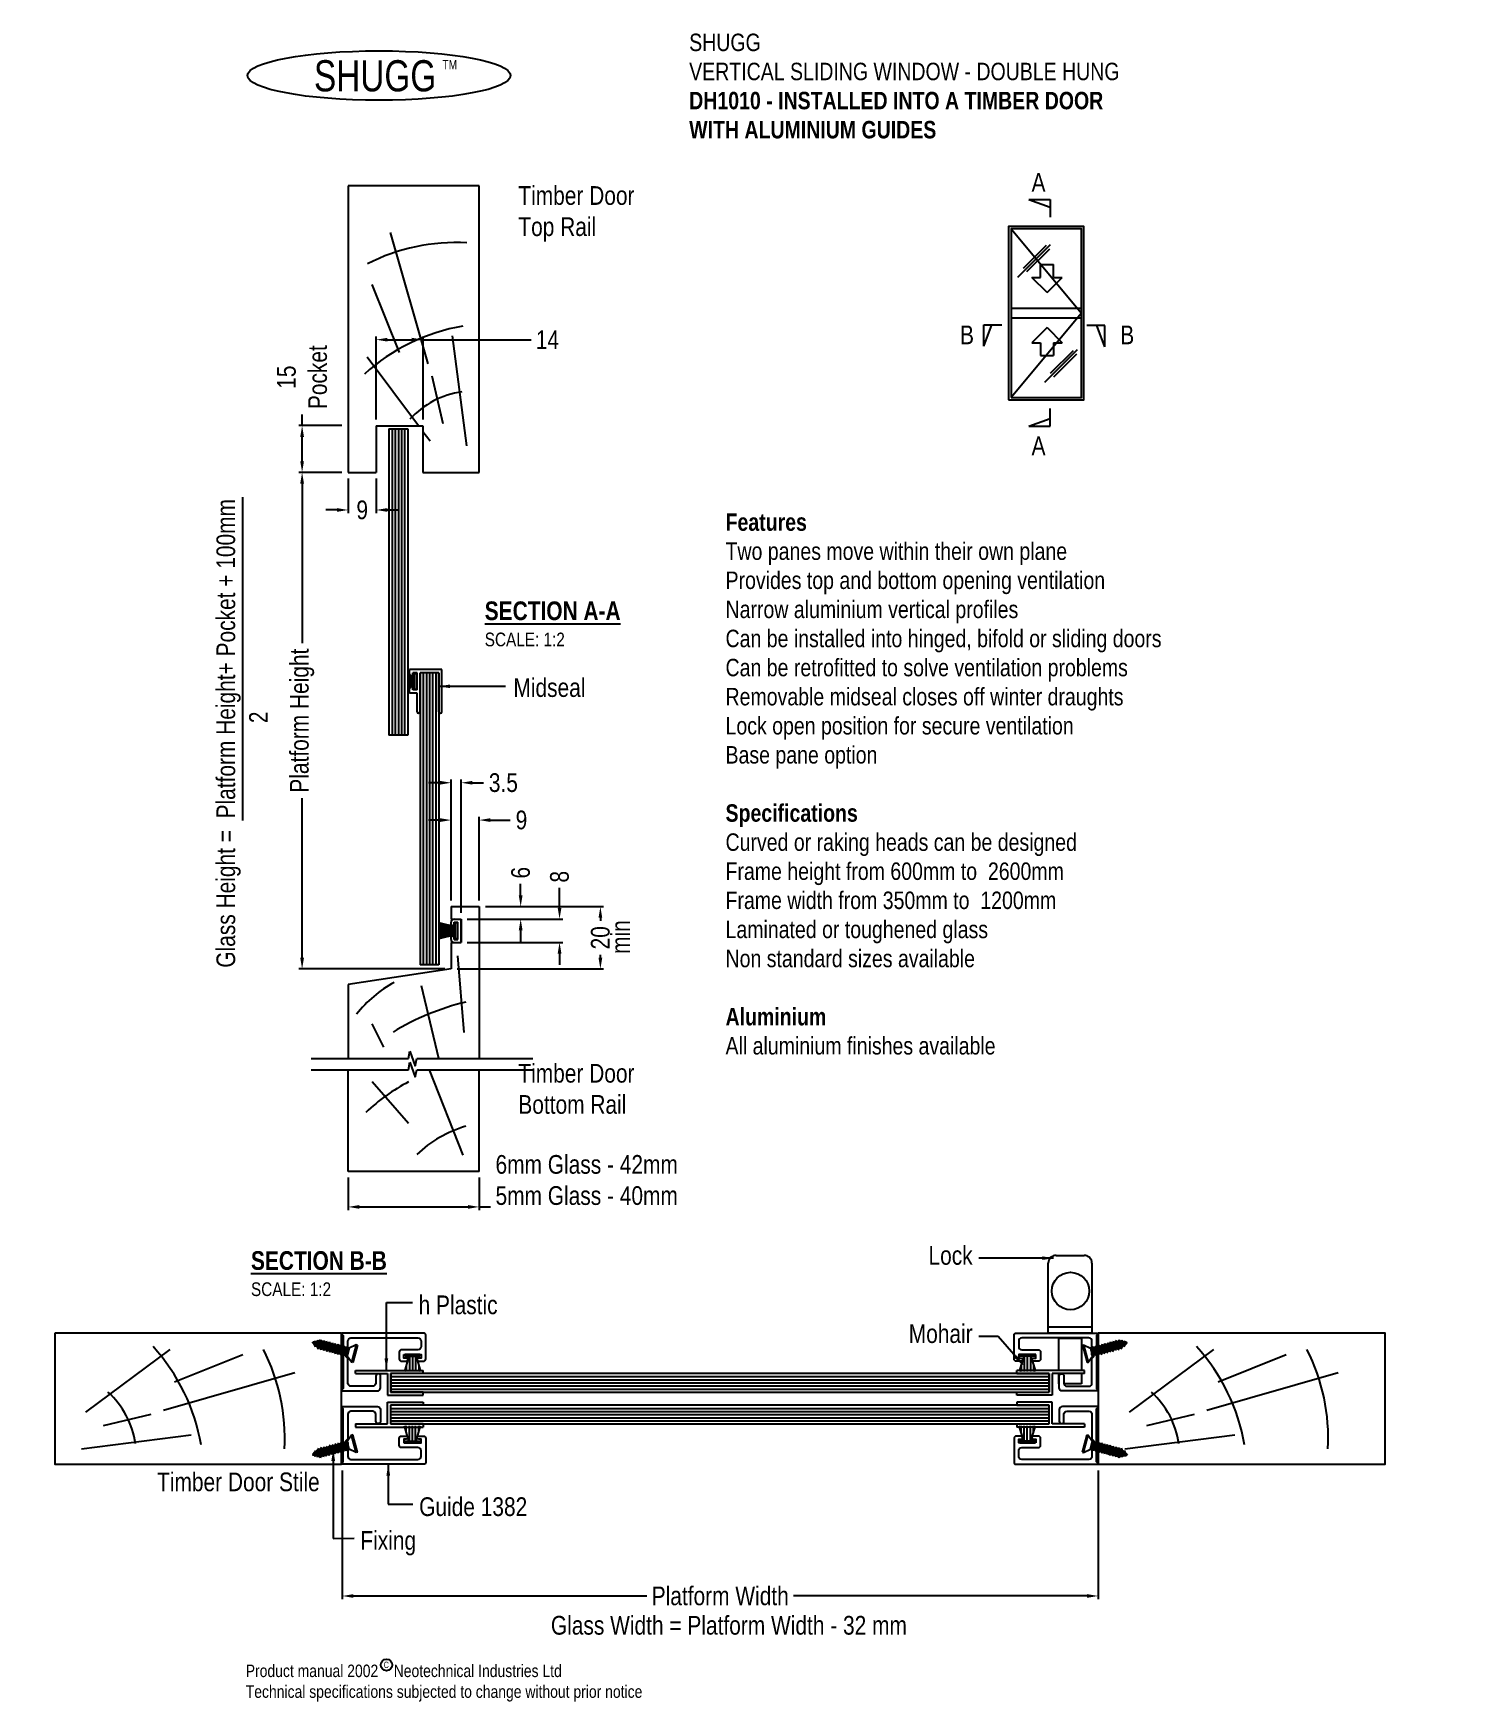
# Paper-space layout 'Layout1' of a CAD drawing. Extents: x -111 to 119, y -147 to 120.
# The model-space entities are those that its viewports show. They can reach past a viewport. Long polylines and large blocks are cut down to what shows.
import ezdxf

# ---------------------------------------------------------------- set-up
doc = ezdxf.new("R2010")
doc.units = 0
doc.header["$MEASUREMENT"] = 0
doc.layers.get('0').update_dxf_attribs({"linetype": 'CONTINUOUS'})
doc.layers.get('DEFPOINTS').update_dxf_attribs({"linetype": 'CONTINUOUS'})
for name, color, linetype in [('CYAN', 4, 'CONTINUOUS'), ('DIMENSION', 7, 'CONTINUOUS'), ('GRAY', 8, 'CONTINUOUS'), ('GREY', 8, 'CONTINUOUS'), ('Magenta', 6, 'CONTINUOUS'), ('OUTLINE', 2, 'CONTINUOUS'), ('RED', 1, 'CONTINUOUS'), ('WHITE', 7, 'CONTINUOUS'), ('WIND', 9, 'CONTINUOUS')]:
    doc.layers.add(name, color=color, linetype=linetype)
doc.layers.get('WIND').freeze()
doc.styles.add('SHUGG', font='', dxfattribs={"width": 0.8, "height": 5})
doc.styles.add('stan', font='ARIAL.TTF', dxfattribs={"width": 0.8, "height": 2.2})
doc.styles.add('STAN22', font='ARIAL.TTF', dxfattribs={"width": 0.8, "height": 3})
doc.styles.add('STAN33', font='ARIAL.TTF', dxfattribs={"width": 0.8, "height": 2})
doc.styles.get('SHUGG').set_extended_font_data('QuickType')
doc.dimstyles.new('SHUGG', dxfattribs={"dimtxt": 2.8, "dimasz": 1.8, "dimexe": 0.5, "dimexo": 1, "dimgap": 1, "dimtad": 0, "dimdec": 0, "dimzin": 0, "dimdsep": 46, "dimtxsty": 'STAN22', "dimcen": 0.09, "dimclrt": 2, "dimadec": 0, "dimazin": 0, "dimtfac": 1, "dimtdec": 0, "dimtofl": 0, "dimtmove": 0, "dimatfit": 3, "dimfxl": 0, "dimtolj": 1, "dimtzin": 0, "dimarcsym": 0})

# ---------------------------------------------------------------- blocks, each defined once
blk = doc.blocks.new('*D9')
at = {"layer": 'DEFPOINTS', "color": 0}
for p in [(-68.39, 49.85), (-61, 49.85), (-44.5, -29.81)]:
    blk.add_point(p, dxfattribs=at)
at = {"layer": 'DIMENSION', "color": 0, "lineweight": -2}
for p, q in [((-62, 49.85), (-68.89, 49.85)), ((-68.39, 48.05), (-68.39, 22.43)), ((-68.39, -28.01), (-68.39, -2.4)), ((-45.5, -29.81), (-68.89, -29.81))]:
    blk.add_line(p, q, dxfattribs=at)
at = {"layer": 'DIMENSION', "color": 0}
for points in [[(-68.69, 48.05), (-68.09, 48.05), (-68.39, 49.85)], [(-68.69, -28.01), (-68.09, -28.01), (-68.39, -29.81)]]:
    blk.add_solid(points, dxfattribs=at)
at = {"layer": 'DIMENSION', "color": 2, "insert": (-68.39, 10.02), "char_height": 3, "attachment_point": 5, "rotation": 90, "style": 'STAN22'}
blk.add_mtext('\\A1;Platform Height', dxfattribs=at)
blk = doc.blocks.new('*D10')
at = {"layer": 'DEFPOINTS', "color": 0}
for p in [(-61, 49.85), (-56.5, 49.85), (-56.5, 43.82)]:
    blk.add_point(p, dxfattribs=at)
at = {"layer": 'DIMENSION', "color": 0, "lineweight": -2}
for p, q in [((-61, 48.85), (-61, 43.32)), ((-56.5, 48.85), (-56.5, 43.32)), ((-62.8, 43.82), (-64.6, 43.82)), ((-54.7, 43.82), (-52.9, 43.82))]:
    blk.add_line(p, q, dxfattribs=at)
at = {"layer": 'DIMENSION', "color": 0}
for points in [[(-62.8, 44.12), (-62.8, 43.52), (-61, 43.82)], [(-54.7, 44.12), (-54.7, 43.52), (-56.5, 43.82)]]:
    blk.add_solid(points, dxfattribs=at)
at = {"layer": 'DIMENSION', "color": 2, "insert": (-58.75, 43.82), "char_height": 3, "attachment_point": 5, "style": 'STAN22'}
blk.add_mtext('\\A1;9', dxfattribs=at)
blk = doc.blocks.new('*D11')
at = {"layer": 'DEFPOINTS', "color": 0}
for p in [(-61.95, -109.26), (59.29, -109.26), (-61.95, -130.41)]:
    blk.add_point(p, dxfattribs=at)
at = {"layer": 'DIMENSION', "color": 0, "lineweight": -2}
for p, q in [((-61.95, -110.26), (-61.95, -130.91)), ((59.29, -110.26), (59.29, -130.91)), ((-60.15, -130.41), (-13.08, -130.41)), ((57.49, -130.41), (10.42, -130.41))]:
    blk.add_line(p, q, dxfattribs=at)
at = {"layer": 'DIMENSION', "color": 0}
for points in [[(-60.15, -130.11), (-60.15, -130.71), (-61.95, -130.41)], [(57.49, -130.11), (57.49, -130.71), (59.29, -130.41)]]:
    blk.add_solid(points, dxfattribs=at)
at = {"layer": 'DIMENSION', "color": 2, "insert": (-1.33, -130.41), "char_height": 3, "attachment_point": 5, "style": 'STAN22'}
blk.add_mtext('\\A1;Platform Width', dxfattribs=at)
blk = doc.blocks.new('*D12')
at = {"layer": 'DEFPOINTS', "color": 0}
for p in [(-40, -19.81), (-42.9, -21.81), (-33.34, -21.81)]:
    blk.add_point(p, dxfattribs=at)
at = {"layer": 'DIMENSION', "color": 0, "lineweight": -2}
for p, q in [((-33.34, -18.01), (-33.34, -16.18)), ((-39, -19.81), (-32.84, -19.81)), ((-41.9, -21.81), (-32.84, -21.81)), ((-33.34, -23.61), (-33.34, -25.41))]:
    blk.add_line(p, q, dxfattribs=at)
at = {"layer": 'DIMENSION', "color": 0}
for points in [[(-33.64, -18.01), (-33.04, -18.01), (-33.34, -19.81)], [(-33.64, -23.61), (-33.04, -23.61), (-33.34, -21.81)]]:
    blk.add_solid(points, dxfattribs=at)
at = {"layer": 'DIMENSION', "color": 2, "insert": (-33.34, -14.38), "char_height": 3, "attachment_point": 5, "rotation": 90, "style": 'STAN22'}
blk.add_mtext('\\A1;6', dxfattribs=at)
blk = doc.blocks.new('*D13')
at = {"layer": 'DEFPOINTS', "color": 0}
for p in [(-40, -5.93), (-44.5, -19.81), (-40, -19.81)]:
    blk.add_point(p, dxfattribs=at)
at = {"layer": 'DIMENSION', "color": 0, "lineweight": -2}
for p, q in [((-46.3, -5.93), (-48.1, -5.93)), ((-44.5, -18.81), (-44.5, -5.43)), ((-40, -18.81), (-40, -5.43)), ((-38.2, -5.93), (-35, -5.93))]:
    blk.add_line(p, q, dxfattribs=at)
at = {"layer": 'DIMENSION', "color": 0}
for points in [[(-46.3, -5.63), (-46.3, -6.23), (-44.5, -5.93)], [(-38.2, -5.63), (-38.2, -6.23), (-40, -5.93)]]:
    blk.add_solid(points, dxfattribs=at)
at = {"layer": 'DIMENSION', "color": 2, "insert": (-33.21, -5.93), "char_height": 3, "attachment_point": 5, "style": 'STAN22'}
blk.add_mtext('\\A1;9', dxfattribs=at)
blk = doc.blocks.new('*D14')
at = {"layer": 'DEFPOINTS', "color": 0}
for p in [(-42.9, -21.81), (-42.9, -25.56), (-27.1, -25.56)]:
    blk.add_point(p, dxfattribs=at)
at = {"layer": 'DIMENSION', "color": 0, "lineweight": -2}
for p, q in [((-27.1, -20.01), (-27.1, -16.81)), ((-41.9, -21.81), (-26.6, -21.81)), ((-41.9, -25.56), (-26.6, -25.56)), ((-27.1, -27.36), (-27.1, -29.16))]:
    blk.add_line(p, q, dxfattribs=at)
at = {"layer": 'DIMENSION', "color": 0}
for points in [[(-27.4, -20.01), (-26.8, -20.01), (-27.1, -21.81)], [(-27.4, -27.36), (-26.8, -27.36), (-27.1, -25.56)]]:
    blk.add_solid(points, dxfattribs=at)
at = {"layer": 'DIMENSION', "color": 2, "insert": (-27.1, -15.02), "char_height": 3, "attachment_point": 5, "rotation": 90, "style": 'STAN22'}
blk.add_mtext('\\A1;8', dxfattribs=at)
blk = doc.blocks.new('*D15')
at = {"layer": 'DEFPOINTS', "color": 0}
for p in [(-40, -19.81), (-20.55, -19.81), (-44.5, -29.81)]:
    blk.add_point(p, dxfattribs=at)
at = {"layer": 'DIMENSION', "color": 0, "lineweight": -2}
for p, q in [((-39, -19.81), (-20.05, -19.81)), ((-20.55, -21.61), (-20.55, -22.08)), ((-20.55, -28.01), (-20.55, -27.55)), ((-43.5, -29.81), (-20.05, -29.81))]:
    blk.add_line(p, q, dxfattribs=at)
at = {"layer": 'DIMENSION', "color": 0}
for points in [[(-20.85, -21.61), (-20.25, -21.61), (-20.55, -19.81)], [(-20.85, -28.01), (-20.25, -28.01), (-20.55, -29.81)]]:
    blk.add_solid(points, dxfattribs=at)
at = {"layer": 'DIMENSION', "color": 2, "insert": (-20.55, -24.81), "char_height": 3, "attachment_point": 5, "rotation": 90, "style": 'STAN22'}
blk.add_mtext('\\A1;20', dxfattribs=at)
blk = doc.blocks.new('*D16')
at = {"layer": 'DEFPOINTS', "color": 0}
for p in [(-49, 71.14), (-56.5, 57.35), (-49, 57.35)]:
    blk.add_point(p, dxfattribs=at)
at = {"layer": 'DIMENSION', "color": 0, "lineweight": -2}
for p, q in [((-56.5, 58.35), (-56.5, 71.64)), ((-54.7, 71.14), (-50.8, 71.14)), ((-49, 58.35), (-49, 71.64)), ((-49, 71.14), (-31.64, 71.14))]:
    blk.add_line(p, q, dxfattribs=at)
at = {"layer": 'DIMENSION', "color": 0}
for points in [[(-54.7, 71.44), (-54.7, 70.84), (-56.5, 71.14)], [(-50.8, 71.44), (-50.8, 70.84), (-49, 71.14)]]:
    blk.add_solid(points, dxfattribs=at)
at = {"layer": 'DIMENSION', "color": 2, "insert": (-29.04, 71.14), "char_height": 3, "attachment_point": 5, "style": 'STAN22'}
blk.add_mtext('\\A1;14', dxfattribs=at)
blk = doc.blocks.new('*D17')
at = {"layer": 'DEFPOINTS', "color": 0}
for p in [(-61, 57.35), (-68.39, 49.85), (-61, 49.85)]:
    blk.add_point(p, dxfattribs=at)
at = {"layer": 'DIMENSION', "color": 0, "lineweight": -2}
for p, q in [((-68.39, 57.35), (-68.39, 59.15)), ((-62, 57.35), (-68.89, 57.35)), ((-68.39, 51.65), (-68.39, 55.55)), ((-62, 49.85), (-68.89, 49.85))]:
    blk.add_line(p, q, dxfattribs=at)
at = {"layer": 'DIMENSION', "color": 0}
for points in [[(-68.69, 55.55), (-68.09, 55.55), (-68.39, 57.35)], [(-68.69, 51.65), (-68.09, 51.65), (-68.39, 49.85)]]:
    blk.add_solid(points, dxfattribs=at)
at = {"layer": 'DIMENSION', "color": 2, "insert": (-68.39, 65.13), "char_height": 3, "attachment_point": 5, "rotation": 90, "style": 'STAN22'}
blk.add_mtext('\\A1;15\\PPocket', dxfattribs=at)
blk = doc.blocks.new('*D21')
at = {"layer": 'DEFPOINTS', "color": 0}
for p in [(-44.5, 0.06), (-44.5, -19.81), (-42.9, -21.81)]:
    blk.add_point(p, dxfattribs=at)
at = {"layer": 'DIMENSION', "color": 0, "lineweight": -2}
for p, q in [((-46.3, 0.06), (-48.1, 0.06)), ((-44.5, -18.81), (-44.5, 0.56)), ((-42.9, -20.81), (-42.9, 0.56)), ((-41.1, 0.06), (-39.3, 0.06))]:
    blk.add_line(p, q, dxfattribs=at)
at = {"layer": 'DIMENSION', "color": 0}
for points in [[(-46.3, 0.36), (-46.3, -0.24), (-44.5, 0.06)], [(-41.1, 0.36), (-41.1, -0.24), (-42.9, 0.06)]]:
    blk.add_solid(points, dxfattribs=at)
at = {"layer": 'DIMENSION', "color": 2, "insert": (-36.11, 0.06), "char_height": 3, "attachment_point": 5, "style": 'STAN22'}
blk.add_mtext('\\A1;3.5', dxfattribs=at)
blk = doc.blocks.new('TGROOVE')
at = {"layer": 'OUTLINE'}
for p, q in [((-3.2, 2.05), (-3.2, 2.75)), ((-2.2, 3.75), (0, 3.75)), ((-2.2, 2.75), (-1, 2.75)), ((-2.2, 2.05), (-2.2, 2.75)), ((-1, -2.75), (-1, 2.75)), ((0, -3.75), (0, 3.75)), ((-3.2, -2.75), (-3.2, -2.05)), ((-2.2, -2.75), (-2.2, -2.05)), ((-2.2, -2.75), (-1, -2.75)), ((-2.2, -3.75), (0, -3.75))]:
    blk.add_line(p, q, dxfattribs=at)
for centre, radius, start, end in [((-2.2, 2.75), 1, 90, 180), ((-2.7, 2.05), 0.5, 180, 0), ((-2.7, -2.05), 0.5, 0, 180), ((-2.2, -2.75), 1, 180, 270)]:
    blk.add_arc(centre, radius, start, end, dxfattribs=at)
blk = doc.blocks.new('WP55X6')
at = {"layer": 'WHITE', "linetype": 'Continuous'}
for p, q in [((-0.9, 1.26), (-6.08, 2.61)), ((-0.9, 2.51), (-0.9, -2.51)), ((0, 2.51), (-0.9, 2.51)), ((0, -2.51), (0, 2.51)), ((-0.9, -1.26), (-6.08, -2.61)), ((-0.9, -2.51), (0, -2.51))]:
    blk.add_line(p, q, dxfattribs=at)
at = {"layer": 'WHITE'}
for p, q in [((-0.9, 1.03), (-6.08, 2.12)), ((-0.9, 0.73), (-6.08, 1.59)), ((-0.9, 0.49), (-6.08, 1.05)), ((-0.9, 0.24), (-6.08, 0.49)), ((-0.9, 0), (-6.08, 0)), ((-0.9, -0.24), (-6.08, -0.49)), ((-0.9, -0.49), (-6.08, -1.05)), ((-0.9, -0.73), (-6.08, -1.59)), ((-0.9, -1.03), (-6.08, -2.12))]:
    blk.add_line(p, q, dxfattribs=at)
blk = doc.blocks.new('BREAK')
at = {"layer": 'GRAY'}
for p, q in [((-118.35, 0), (-66.42, 0)), ((-66.42, 0), (-65.62, 4.02)), ((-65.62, 4.02), (-62.8, -4.02)), ((-62.8, -4.02), (-61.85, 0)), ((-61.85, 0), (0, 0))]:
    blk.add_line(p, q, dxfattribs=at)
blk = doc.blocks.new('SHUGGLK')
for p, q in [((-14, 0), (-14, 22.5)), ((-11.5, 25), (-2.5, 25)), ((0, 22.5), (0, 0)), ((0, 2), (-14, 2)), ((0, 0), (-14, 0)), ((-10.6, -11.9), (-10.6, -1.55)), ((-10.6, -1.55), (-3.4, -1.55)), ((-3.4, -1.55), (-3.4, -11.9)), ((-10.6, -16.23), (-10.6, -12.9)), ((-3.4, -12.9), (-3.4, -16.23)), ((-10.4, -16.23), (-10.6, -16.23)), ((-3.4, -16.23), (-8.9, -16.23))]:
    blk.add_line(p, q)
blk.add_circle((-6.88, 13.55), 6)
for centre, start, end in [((-11.5, 22.5), 90, 180), ((-2.5, 22.5), 0, 90)]:
    blk.add_arc(centre, 2.5, start, end)
blk = doc.blocks.new('CS4G12')
for p, q in [((2.9, 0.38), (-2.9, 0.38)), ((-2.9, 0.38), (-2.9, 0)), ((2.9, 0), (-2.9, 0)), ((-2.9, 0), (-1.32, -1.88)), ((2.9, 0), (1.32, -1.88)), ((2.9, 0.38), (2.9, 0)), ((-1.54, -1.83), (-1.09, -2.22)), ((-1.54, -1.83), (-1.36, -1.83)), ((-1.54, -2.78), (-1.09, -2.78)), ((-1.54, -2.78), (-1.09, -3.17)), ((-1.54, -3.73), (-1.09, -4.12)), ((-1.54, -3.73), (-1.09, -3.73)), ((-1.54, -4.68), (-1.09, -5.07)), ((-1.54, -4.68), (-1.09, -4.68)), ((1.32, -1.88), (-1.32, -1.88)), ((-1.09, -2.22), (-1.09, -2.78)), ((-1.09, -2.22), (1.09, -3.05)), ((-1.09, -2.78), (1.09, -3.55)), ((-1.09, -3.17), (1.09, -4)), ((-1.09, -3.31), (-1.09, -3.73)), ((-1.09, -3.73), (1.09, -4.5)), ((-1.09, -4.68), (-1.09, -4.12)), ((-1.09, -4.12), (1.09, -4.94)), ((-1.09, -4.68), (1.09, -5.45)), ((-1.09, -5.07), (-1.09, -5.63)), ((-1.09, -5.07), (1.09, -5.89)), ((-0.97, -1.88), (1.09, -2.6)), ((0.5, -1.88), (1.09, -2.1)), ((1.54, -2), (1.09, -2.1)), ((1.09, -2.1), (1.09, -2.6)), ((1.54, -2.95), (1.09, -2.6)), ((1.54, -2.95), (1.09, -3.05)), ((1.09, -3.05), (1.09, -3.55)), ((1.54, -3.9), (1.09, -3.55)), ((1.54, -3.9), (1.09, -4)), ((1.09, -4), (1.09, -4.5)), ((1.54, -4.85), (1.09, -4.5)), ((1.54, -4.85), (1.09, -4.94)), ((1.09, -4.94), (1.09, -5.45)), ((1.54, -2), (1.34, -1.85)), ((-1.54, -5.63), (-1.09, -6.02)), ((-1.54, -5.63), (-1.09, -5.63)), ((-1.54, -6.58), (-1.09, -6.57)), ((-1.54, -6.58), (-1.09, -6.96)), ((-1.54, -7.52), (-1.09, -7.91)), ((-1.54, -7.52), (-1.09, -7.52)), ((-1.54, -8.47), (-1.09, -8.86)), ((-1.54, -8.47), (-1.09, -8.47)), ((-1.54, -9.42), (-1.09, -9.81)), ((-1.54, -9.42), (-1.09, -9.42)), ((-1.54, -10.37), (-1.09, -10.76)), ((-1.54, -10.37), (-1.09, -10.37)), ((-1.09, -5.63), (1.09, -6.4)), ((-1.09, -6.02), (-1.09, -6.57)), ((-1.09, -6.02), (1.09, -6.84)), ((-1.09, -6.57), (1.09, -7.34)), ((-1.09, -6.96), (1.09, -7.79)), ((-1.09, -7.52), (-1.09, -6.96)), ((-1.09, -7.52), (1.09, -8.29)), ((-1.09, -7.91), (1.09, -8.74)), ((-1.09, -7.91), (-1.09, -8.47)), ((-1.09, -8.47), (1.09, -9.24)), ((-1.09, -8.86), (1.09, -9.68)), ((-1.09, -8.86), (-1.09, -9.42)), ((-1.09, -9.42), (1.09, -10.19)), ((-1.09, -9.81), (1.09, -10.63)), ((-1.09, -9.81), (-1.09, -10.37)), ((-1.09, -10.37), (1.09, -11.14)), ((1.54, -5.8), (1.09, -5.45)), ((1.54, -5.8), (1.09, -5.89)), ((1.09, -5.89), (1.09, -6.4)), ((1.54, -6.75), (1.09, -6.4)), ((1.54, -6.75), (1.09, -6.84)), ((1.09, -6.84), (1.09, -7.34)), ((1.54, -7.69), (1.09, -7.34)), ((1.54, -7.69), (1.09, -7.79)), ((1.09, -7.79), (1.09, -8.29)), ((1.54, -8.64), (1.09, -8.29)), ((1.54, -8.64), (1.09, -8.74)), ((1.09, -8.74), (1.09, -9.24)), ((1.54, -9.59), (1.09, -9.24)), ((1.54, -9.59), (1.09, -9.68)), ((1.09, -9.68), (1.09, -10.19)), ((1.54, -10.54), (1.09, -10.19)), ((1.54, -10.54), (1.09, -10.63)), ((1.09, -10.63), (1.09, -11.14)), ((-1.54, -11.32), (-1.09, -11.7)), ((-1.54, -11.32), (-1.09, -11.32)), ((-1.09, -10.76), (1.09, -11.58)), ((-1.09, -10.76), (-1.09, -11.32)), ((-1.09, -11.32), (0.7, -11.95)), ((-1.09, -11.7), (0.7, -12.38)), ((-1.09, -11.7), (-0.61, -12.44)), ((-1.06, -12.44), (-0.61, -12.83)), ((-1.06, -12.44), (-0.61, -12.44)), ((-0.61, -12.44), (0.32, -12.76)), ((-0.61, -12.83), (-0.13, -13.63)), ((-0.61, -12.83), (0.31, -13.18)), ((-0.13, -13.63), (0.14, -13.63)), ((0.31, -13.18), (0.14, -13.63)), ((0.73, -13.09), (0.31, -13.18)), ((0.7, -12.38), (0.32, -12.76)), ((0.73, -13.09), (0.32, -12.76)), ((1.09, -11.58), (0.7, -11.95)), ((1.13, -12.29), (0.7, -11.95)), ((1.13, -12.29), (0.7, -12.38)), ((1.54, -11.49), (1.09, -11.14)), ((1.54, -11.49), (1.09, -11.58))]:
    blk.add_line(p, q)
blk = doc.blocks.new('n1382')
at = {"flags": 128}
blk.add_lwpolyline([(19.78, -6.8), (25.28, -6.8), (25.28, -8), (24.53, -8, 1), (24.53, -9), (26.03, -9, 0.414214), (26.78, -8.25), (26.78, -0.5, 0.414214), (26.28, 0), (0, 0, 0.668179), (-0.14, -0.34), (0.28, -0.76), (0.28, -17.74), (-0.14, -18.16, 0.668179), (0, -18.5), (11.28, -18.5, 0.414214), (12.28, -17.5), (12.28, -13.75, 1), (10.78, -13.75), (10.78, -16, -0.414214), (9.78, -17), (2.78, -17, -0.414214), (1.78, -16), (1.78, -8.1), (1.18, -7.5), (1.78, -6.9), (1.78, -2.5, -0.414214), (2.78, -1.5), (24.28, -1.5, -0.414214), (25.28, -2.5), (25.28, -4.3, -0.414214), (24.28, -5.3), (19.03, -5.3, 0.414214), (18.28, -6.05), (18.28, -8.25, 0.414214), (19.03, -9), (20.53, -9, 1), (20.53, -8), (19.78, -8)], format="xyb", close=True, dxfattribs=at)
blk = doc.blocks.new('wp48x55')
for p, q in [((0, 2.4), (0.6, 2.4)), ((0, -2.4), (0, 2.4)), ((0.6, 1.13), (5.5, 2.6)), ((0.6, 2.4), (0.6, -2.4)), ((0.6, 1), (5.5, 1)), ((0.6, 0), (5.5, 0)), ((3.5, 2), (5.5, 2)), ((0.6, -2.4), (0, -2.4)), ((0.6, -1), (5.5, -1)), ((0.6, -1.13), (5.5, -2.6)), ((3.5, -2), (5.5, -2))]:
    blk.add_line(p, q)
blk = doc.blocks.new('NT6287PL')
at = {"layer": 'OUTLINE', "linetype": 'Continuous'}
for p, q in [((0, 0), (-21.71, 0)), ((-21.71, -1), (-21.71, 0)), ((0, -1), (0, 0)), ((-21.71, -1), (-11.31, -1)), ((-11.31, -1), (-11.31, -7)), ((0, -1), (-10.31, -1)), ((-10.31, -1), (-10.31, -8)), ((-21.71, -7), (-11.31, -7)), ((-21.71, -8), (-21.71, -7)), ((-10.31, -8), (-21.71, -8))]:
    blk.add_line(p, q, dxfattribs=at)

msp = doc.modelspace()

# ---------------------------------------------------------------- linework, layer by layer
at = {"layer": 'CYAN'}
for p, q in [((645.75, 293.46), (658.97, 293.46)), ((645.75, 293.46), (658.97, 288.65)), ((658.97, 293.46), (658.97, 282.44)), ((653.12, 245.23), (653.12, 253.23)), ((653.12, 253.23), (661.12, 253.23)), ((661.12, 245.23), (661.12, 253.23)), ((30.45, 241.85), (30.45, 143.62)), ((30.45, 241.85), (36.45, 241.85)), ((36.45, 241.85), (36.45, 143.62)), ((657.12, 235.86), (647.75, 245.23)), ((647.75, 245.23), (653.12, 245.23)), ((657.12, 235.86), (666.49, 245.23)), ((661.12, 245.23), (666.49, 245.23)), ((618.06, 215.93), (629.08, 215.93)), ((618.06, 202.71), (622.87, 215.93)), ((618.06, 202.71), (618.06, 215.93)), ((657.12, 214.2), (647.75, 204.83)), ((657.12, 214.2), (666.49, 204.83)), ((692.74, 215.48), (681.72, 215.48)), ((692.74, 202.26), (687.93, 215.48)), ((692.74, 202.26), (692.74, 215.48)), ((647.75, 204.83), (653.12, 204.83)), ((653.12, 204.83), (653.12, 196.83)), ((661.12, 204.83), (666.49, 204.83)), ((661.12, 204.83), (661.12, 196.83)), ((653.12, 196.83), (661.12, 196.83)), ((40.45, 163.62), (40.45, 69.85)), ((46.45, 163.62), (40.45, 163.62)), ((46.45, 163.62), (40.45, 163.62)), ((46.45, 163.62), (40.45, 163.62)), ((46.45, 163.62), (46.45, 69.85)), ((658.97, 153.1), (658.97, 164.13)), ((645.75, 153.1), (658.97, 157.92)), ((477.09, 152.68), (265.89, 152.68)), ((265.89, 152.68), (265.89, 146.68)), ((477.09, 146.68), (477.09, 152.68)), ((645.75, 153.1), (658.97, 153.1)), ((265.89, 146.68), (477.09, 146.68)), ((36.45, 143.62), (30.45, 143.62)), ((477.09, 142.48), (265.89, 142.48)), ((265.89, 142.48), (265.89, 136.48)), ((477.09, 136.48), (477.09, 142.48)), ((265.89, 136.48), (477.09, 136.48)), ((46.45, 69.85), (40.45, 69.85))]:
    msp.add_line(p, q, dxfattribs=at)
at = {"layer": 'GREY'}
for p, q in [((42.99, 262.72), (30.89, 304.87)), ((33.87, 266.34), (25.07, 288.2)), ((55.41, 236.46), (50.85, 271.68)), ((39.89, 242.88), (23.5, 264.92)), ((47.86, 243.53), (44.25, 258.79)), ((31.45, 241.85), (31.45, 143.62)), ((32.45, 241.85), (32.45, 143.62)), ((33.45, 241.85), (33.45, 143.62)), ((34.45, 241.85), (34.45, 143.62)), ((35.45, 241.85), (35.45, 143.62)), ((43.62, 237.87), (41.35, 240.93)), ((41.45, 163.62), (41.45, 69.85)), ((42.45, 163.62), (42.45, 69.85)), ((43.45, 163.62), (43.45, 69.85)), ((44.45, 163.62), (44.45, 69.85)), ((45.45, 163.62), (45.45, 69.85)), ((168.14, 140.26), (195.19, 160.38)), ((196.6, 150.01), (218.46, 158.81)), ((502.83, 140.26), (529.88, 160.38)), ((531.3, 150.01), (553.16, 158.81)), ((192.99, 140.89), (235.14, 152.99)), ((265.89, 151.68), (477.09, 151.68)), ((265.89, 150.68), (477.09, 150.68)), ((527.68, 140.89), (569.83, 152.99)), ((265.89, 149.68), (477.09, 149.68)), ((265.89, 148.68), (477.09, 148.68)), ((265.89, 147.68), (477.09, 147.68)), ((173.8, 136.02), (189.06, 139.63)), ((265.89, 141.48), (477.09, 141.48)), ((265.89, 140.48), (477.09, 140.48)), ((265.89, 139.48), (477.09, 139.48)), ((508.49, 136.02), (523.75, 139.63)), ((265.89, 138.48), (477.09, 138.48)), ((265.89, 137.48), (477.09, 137.48)), ((166.72, 128.47), (201.95, 133.03)), ((501.42, 128.47), (536.65, 133.03)), ((54.56, 48.14), (52.52, 72.8)), ((46.39, 39.79), (40.83, 63.16)), ((28.77, 43.5), (25.06, 50.92)), ((36.75, 19.03), (25.06, 32.38)), ((54.19, 8.83), (43.43, 36.24))]:
    msp.add_line(p, q, dxfattribs=at)
at = {"layer": 'GREY', "color": 8}
for p, q in [((634.83, 275.25), (678.33, 223.07)), ((678.33, 223.07), (634.83, 170.89))]:
    msp.add_line(p, q, dxfattribs=at)
at = {"layer": 'GREY'}
for centre, radius, start, end in [((51.89, 239.53), 62.13, 86.7527, 117.1825), ((64.77, 212.99), 62.75, 99.7427, 132.2719), ((57.54, 226.58), 27.43, 97.7719, 137.9551), ((143.25, 119.11), 62.75, 9.7427, 42.2719), ((477.95, 119.11), 62.75, 9.7427, 42.2719), ((169.8, 131.99), 62.13, 356.7527, 27.1825), ((504.49, 131.99), 62.13, 356.7527, 27.1825), ((156.85, 126.34), 27.43, 7.7719, 47.9551), ((491.54, 126.34), 27.43, 7.7719, 47.9551), ((51.57, 29.02), 40.27, 118.9081, 141.5266), ((74.68, -22.64), 82.94, 103.6435, 121.181), ((67.82, -25.54), 65.73, 118.2134, 132.9718), ((65.59, -18.32), 37.9, 106.0518, 133.8392)]:
    msp.add_arc(centre, radius, start, end, dxfattribs=at)
at = {"layer": 'Magenta'}
for p, q in [((47.45, 164.62), (37.05, 164.62)), ((37.05, 163.12), (37.05, 164.62)), ((39.45, 163.62), (38.05, 163.62)), ((38.05, 163.12), (38.05, 163.62)), ((39.45, 158.1), (39.45, 163.62)), ((40.45, 151.12), (40.45, 163.62)), ((46.45, 163.62), (40.45, 163.62)), ((46.45, 151.12), (46.45, 163.62)), ((47.45, 151.12), (47.45, 164.62)), ((37.05, 157.1), (37.05, 158.6)), ((39.45, 157.1), (37.05, 157.1)), ((38.05, 158.1), (38.05, 158.6)), ((39.45, 158.1), (38.05, 158.1)), ((39.45, 151.12), (39.45, 157.1))]:
    msp.add_line(p, q, dxfattribs=at)
for centre, start, end in [((37.55, 163.12), 180, 0), ((37.55, 158.6), 0, 180), ((39.95, 151.12), 180, 0), ((46.95, 151.12), 180, 0)]:
    msp.add_arc(centre, 0.5, start, end, dxfattribs=at)
at = {"layer": 'OUTLINE'}
for points in [[(633.33, 169.39), (679.83, 169.39), (679.83, 276.75), (633.33, 276.75)], [(634.83, 170.89), (678.33, 170.89), (678.33, 275.25), (634.83, 275.25)]]:
    msp.add_lwpolyline(points, close=True, dxfattribs=at)
at = {"layer": 'RED'}
for p, q in [((59.35, 319.88), (17.35, 319.88)), ((17.35, 319.88), (17.35, 227.88)), ((59.35, 227.88), (59.35, 319.88)), ((26.35, 242.88), (41.35, 242.88)), ((26.35, 242.88), (26.35, 227.88)), ((41.35, 242.88), (41.35, 227.88)), ((17.35, 227.88), (26.35, 227.88)), ((41.35, 227.88), (59.35, 227.88)), ((50.35, 88.56), (59.35, 88.56)), ((50.35, 88.56), (50.35, 84.56)), ((59.35, 88.56), (59.35, 39.79)), ((50.35, 84.56), (53.55, 84.56)), ((53.55, 84.56), (53.55, 77.06)), ((50.35, 77.06), (53.55, 77.06)), ((50.35, 77.06), (50.35, 68.56)), ((50.35, 68.56), (17.35, 63.56)), ((17.35, 63.56), (17.35, 39.79)), ((17.35, 3.62), (17.35, 36.24)), ((59.35, 3.62), (59.35, 36.24)), ((59.35, 3.62), (17.35, 3.62))]:
    msp.add_line(p, q, dxfattribs=at)
for points in [[(158.15, 165.58), (158.15, 123.58), (250.15, 123.58), (250.15, 165.58)], [(492.84, 165.58), (492.84, 123.58), (584.84, 123.58), (584.84, 165.58)]]:
    msp.add_lwpolyline(points, close=True, dxfattribs=at)
at = {"layer": 'WHITE'}
for p, q in [((639, 245.42), (659.16, 265.58)), ((642.56, 250.95), (656.7, 265.09)), ((644.68, 248.83), (658.82, 262.97)), ((678.33, 226.07), (634.83, 226.07)), ((678.33, 220.07), (634.83, 220.07)), ((655.68, 180.36), (675.84, 200.53)), ((659.24, 185.89), (673.38, 200.03)), ((661.36, 183.77), (675.5, 197.91)), ((38.37, 161.84), (36.45, 162.34)), ((38.37, 161.54), (36.45, 161.93)), ((38.37, 161.3), (36.45, 161.56)), ((38.37, 161.04), (36.45, 161.16)), ((38.37, 160.81), (36.45, 160.81)), ((38.37, 160.57), (36.45, 160.45)), ((38.37, 160.32), (36.45, 160.06)), ((38.37, 160.08), (36.45, 159.69)), ((38.37, 159.78), (36.45, 159.28))]:
    msp.add_line(p, q, dxfattribs=at)
at = {"layer": 'WHITE', "linetype": 'Continuous'}
for p, q in [((38.37, 162.07), (36.45, 162.69)), ((39.26, 163.32), (38.37, 163.32)), ((38.37, 163.32), (38.37, 158.3)), ((39.26, 158.3), (39.26, 163.32)), ((38.37, 159.54), (36.45, 158.92)), ((38.37, 158.3), (39.26, 158.3))]:
    msp.add_line(p, q, dxfattribs=at)

# ---------------------------------------------------------------- block references
at = {"layer": 'GREY', "xscale": -1}
for p, rotation in [((254.11, 159.06), 254.9999999999988), ((488.88, 130.11), 74.99999999999886)]:
    msp.add_blockref('CS4G12', p, dxfattribs=dict(at, rotation=rotation))
at = {"layer": 'GREY'}
for p, rotation in [((488.88, 159.06), 105.0000000000012), ((254.11, 130.11), 285.0000000000012)]:
    msp.add_blockref('CS4G12', p, dxfattribs=dict(at, rotation=rotation))
at = {"layer": 'Magenta', "xscale": -1}
for p, rotation in [((272.9, 158.78), 90), ((470.09, 130.38), 270)]:
    msp.add_blockref('wp48x55', p, dxfattribs=dict(at, rotation=rotation))
at = {"layer": 'Magenta'}
for p, rotation in [((470.09, 158.78), 270), ((272.9, 130.38), 90)]:
    msp.add_blockref('wp48x55', p, dxfattribs=dict(at, rotation=rotation))
at = {"layer": 'OUTLINE'}
for name, p in [('n1382', (250.37, 165.58)), ('NT6287PL', (488.4, 153.68))]:
    msp.add_blockref(name, p, dxfattribs=at)
at = {"layer": 'OUTLINE', "xscale": -1}
for name, p in [('n1382', (492.62, 165.58)), ('NT6287PL', (254.59, 153.68))]:
    msp.add_blockref(name, p, dxfattribs=at)
at = {"layer": 'OUTLINE', "xscale": -1, "rotation": 180}
for name, p in [('n1382', (250.37, 123.58)), ('NT6287PL', (488.4, 135.48))]:
    msp.add_blockref(name, p, dxfattribs=at)
at = {"layer": 'OUTLINE', "rotation": 180}
for name, p in [('NT6287PL', (254.59, 135.48)), ('n1382', (492.62, 123.58))]:
    msp.add_blockref(name, p, dxfattribs=at)
at = {"layer": 'RED'}
for name, p in [('WP55X6', (52.55, 80.81)), ('TGROOVE', (53.55, 80.81))]:
    msp.add_blockref(name, p, dxfattribs=at)
at = {"layer": 'RED', "xscale": 0.5999999999999943, "yscale": 0.5999999999999943, "zscale": 0.6}
for p in [(76.54, 39.79), (76.54, 36.24)]:
    msp.add_blockref('BREAK', p, dxfattribs=at)
at = {"layer": 'WHITE'}
msp.add_blockref('SHUGGLK', (490.84, 165.58), dxfattribs=at)

psp = doc.layouts.get("Layout1")

# ---------------------------------------------------------------- linework, layer by layer
at = {"layer": 'DIMENSION'}
for p, q in [((-61, -63.29), (-61, -68.49)), ((-40, -63.29), (-40, -68.49)), ((-59.2, -67.99), (-41.8, -67.99)), ((-40, -67.99), (-38.2, -67.99))]:
    psp.add_line(p, q, dxfattribs=at)
psp.add_circle((-54.85, -141.47), 0.922, dxfattribs=at)
for points in [[(-59.2, -67.69), (-59.2, -68.29), (-61, -67.99)], [(-41.8, -67.69), (-41.8, -68.29), (-40, -67.99)]]:
    psp.add_solid(points, dxfattribs=at)
at = {"layer": 'OUTLINE'}
psp.add_line((-77.91, -6.02), (-77.91, 45.86), dxfattribs=at)
psp.add_ellipse((-56.05, 113.52), major_axis=(-21.09, 0), ratio=0.187886, dxfattribs=at)

# ---------------------------------------------------------------- texts
at = {"layer": 'CYAN', "style": 'SHUGG', "width": 0.8}
psp.add_text('SHUGG', height=5, dxfattribs=at).set_placement((-66.49, 110.98))
at = {"layer": 'DIMENSION', "color": 2, "char_height": 3, "style": 'STAN22'}
for s, insert, attachment_point in [('Timber Door\\PTop Rail', (-33.71, 91.32), 4), ('Midseal', (-34.5, 16.83), 1), ('Timber Door\\PBottom Rail', (-33.71, -49.07), 4), ('\\A1;6mm Glass - 42mm\\P5mm Glass - 40mm', (-22.75, -63.69), 5), ('Lock', (39.15, -77.31), 9), ('h Plastic', (-49.71, -82.2), 1), ('Mohair', (39.15, -89.86), 9), ('Timber Door Stile', (-91.65, -110.6), 1), ('Guide 1382', (-49.62, -114.58), 1), ('Fixing', (-59.05, -120), 1)]:
    psp.add_mtext(s, dxfattribs=dict(at, insert=insert, attachment_point=attachment_point))
at = {"layer": 'DIMENSION', "color": 2, "insert": (-17.33, -27.4), "char_height": 3, "attachment_point": 4, "rotation": 90, "style": 'STAN22'}
psp.add_mtext('min', dxfattribs=at)
at = {"layer": 'OUTLINE', "width": 0.8}
for s, height, style, p in [('TM', 1.5, 'SHUGG', (-45.86, 114.52)), ('A', 3, 'STAN22', (48.6, 94.87)), ('B', 3, 'STAN22', (37.13, 70.41)), ('B', 3, 'STAN22', (62.83, 70.41)), ('A', 3, 'STAN22', (48.6, 52.61)), ('Glass Width = Platform Width - 32 mm', 3, 'STAN22', (-28.49, -136.61)), ('C', 1, 'STAN33', (-55.31, -141.95))]:
    psp.add_text(s, height=height, dxfattribs=dict(at, style=style)).set_placement(p)
at = {"layer": 'OUTLINE', "style": 'STAN22', "width": 0.8}
for s, p in [('Glass Height =  Platform Height+ Pocket + 100mm', (-79.13, -29.61)), ('2', (-73.89, 9.62))]:
    psp.add_text(s, height=3, rotation=90, dxfattribs=at).set_placement(p)
at = {"layer": 'OUTLINE', "attachment_point": 1}
for s, insert, char_height, width, style in [('SHUGG\\PVERTICAL SLIDING WINDOW - DOUBLE HUNG\\P{\\fArial|b1|i0|c0|p34;DH1010 - INSTALLED INTO A TIMBER DOOR\\PWITH ALUMINIUM GUIDES }', (-6.31, 120.24), 2.8, 86.23, 'STAN22'), ('{\\fArial|b1|i0|c0|p34;Features\\P}Two panes move within their own plane\\PProvides top and bottom opening ventilation\\PNarrow aluminium vertical profiles\\PCan be installed into hinged, bifold or sliding doors\\PCan be retrofitted to solve ventilation problems\\PRemovable midseal closes off winter draughts\\PLock open position for secure ventilation\\PBase pane option\\P\\P{\\fArial|b1|i0|c0|p34;Specifications\\P}Curved or raking heads can be designed\\PFrame height from 600mm to  2600mm\\PFrame width from 350mm to  1200mm\\PLaminated or toughened glass\\PNon standard sizes available\\P\\P{\\fArial|b1|i0|c0|p34;Aluminium\\P}All aluminium finishes available', (-0.48, 43.28), 2.8, 150, 'STAN22'), ('{\\fArial|b1|i0|c0|p34;\\LSECTION A-A\\P\\fArial|b0|i0|c0|p34;\\H0.7333x;\\lSCALE: 1:2}', (-39.1, 29.15), 3, 34.39, 'stan'), ('{\\fArial|b1|i0|c0|p34;\\LSECTION B-B\\P\\fArial|b0|i0|c0|p34;\\H0.7333x;\\lSCALE: 1:2}', (-76.59, -75.09), 3, 34.39, 'stan'), ('Product manual 2002    Neotechnical Industries Ltd\\PTechnical specifications subjected to change without prior notice', (-77.43, -141.42), 2, 117.43, 'STAN33')]:
    psp.add_mtext(s, dxfattribs=dict(at, insert=insert, char_height=char_height, width=width, style=style))

# ---------------------------------------------------------------- dimensions: what is measured, and where the dimension line sits
at = {"layer": 'DIMENSION'}
for base, p1, p2, text, picture, middle in [((-49, 71.14), (-56.5, 57.35), (-49, 57.35), '14', '*D16', (-29.04, 71.14)), ((-44.5, 0.06), (-42.9, -21.81), (-44.5, -19.81), '3.5', '*D21', (-36.11, 0.06))]:
    dim = psp.add_linear_dim(base=base, p1=p1, p2=p2, text=text, dimstyle='SHUGG', override={"dimlfac": -2}, dxfattribs=at)
    dim.commit()
    dim.dimension.update_dxf_attribs({"geometry": picture, "text_midpoint": middle, "dimtype": 160})
for base, p1, p2, text, picture, middle in [((-68.39, 49.85), (-61, 57.35), (-61, 49.85), '<>\\PPocket', '*D17', (-68.39, 65.13)), ((-33.34, -21.81), (-40, -19.81), (-42.9, -21.81), '6', '*D12', (-33.34, -14.38)), ((-27.1, -25.56), (-42.9, -21.81), (-42.9, -25.56), '8', '*D14', (-27.1, -15.02))]:
    dim = psp.add_linear_dim(base=base, p1=p1, p2=p2, angle=90, text=text, dimstyle='SHUGG', override={"dimlfac": -2}, dxfattribs=at)
    dim.commit()
    dim.dimension.update_dxf_attribs({"geometry": picture, "text_midpoint": middle, "dimtype": 160})
dim = psp.add_linear_dim(base=(-68.39, 49.85), p1=(-44.5, -29.81), p2=(-61, 49.85), angle=90, text='Platform Height', dimstyle='SHUGG', override={"dimlfac": -2}, dxfattribs=at)
dim.commit()
dim.dimension.update_dxf_attribs({"geometry": '*D9', "text_midpoint": (-68.39, 10.02)})
dim = psp.add_linear_dim(base=(-56.5, 43.82), p1=(-61, 49.85), p2=(-56.5, 49.85), dimstyle='SHUGG', override={"dimlfac": -2}, dxfattribs=at)
dim.commit()
dim.dimension.update_dxf_attribs({"geometry": '*D10', "text_midpoint": (-58.75, 43.82)})
dim = psp.add_linear_dim(base=(-40, -5.93), p1=(-44.5, -19.81), p2=(-40, -19.81), dimstyle='SHUGG', override={"dimlfac": -2}, dxfattribs=at)
dim.commit()
dim.dimension.update_dxf_attribs({"geometry": '*D13', "text_midpoint": (-33.21, -5.93), "dimtype": 160})
dim = psp.add_linear_dim(base=(-20.55, -19.81), p1=(-44.5, -29.81), p2=(-40, -19.81), angle=90, dimstyle='SHUGG', override={"dimlfac": -2}, dxfattribs=at)
dim.commit()
dim.dimension.update_dxf_attribs({"geometry": '*D15', "text_midpoint": (-20.55, -24.81), "dimtype": 160})
dim = psp.add_linear_dim(base=(-61.95, -130.41), p1=(59.29, -109.26), p2=(-61.95, -109.26), text='Platform Width', dimstyle='SHUGG', override={"dimlfac": -2}, dxfattribs=at)
dim.commit()
dim.dimension.update_dxf_attribs({"geometry": '*D11', "text_midpoint": (-1.33, -130.41)})

# ---------------------------------------------------------------- leaders
psp.add_leader([(-46.45, 15.53), (-38.92, 15.54), (-35.77, 15.54)], dimstyle='SHUGG', override={"dimgap": 1, "dimtad": 0}, dxfattribs=at)
at = {"layer": 'DIMENSION', "annotation_type": 0, "has_hookline": 1}
for points, hookline_direction, text_width in [([(52.1, -76.21), (40.15, -76.21)], 1, 6.82), ([(-54.88, -94.09), (-54.88, -83.3), (-50.71, -83.3)], 0, 12.42), ([(47.2, -93.35), (43.22, -88.76), (40.15, -88.76)], 1, 10.05), ([(-63.4, -106.93), (-63.4, -121.17), (-60.05, -121.13)], 0, 8.44), ([(-54.57, -109.29), (-54.57, -115.68), (-50.62, -115.68)], 0, 16.98)]:
    psp.add_leader(points, dimstyle='SHUGG', override={"dimgap": 1, "dimtad": 0}, dxfattribs=dict(at, hookline_direction=hookline_direction, text_width=text_width))

# ---------------------------------------------------------------- viewports
at = {"layer": 'WIND'}
for center, size, view_center_point, view_height, status in [((-47.25, 20.16), (46.06, 175.953), (44.86, 168.52), 351.906, 4), ((3.68, -92.45), (230.34, 49.2716), (381.63, 157.2), 98.5432, 3)]:
    psp.add_viewport(center=center, size=size, view_center_point=view_center_point, view_height=view_height, status=status, dxfattribs=at)
psp.add_viewport(center=(53.37, 69.17), size=(37.75, 54.145), view_center_point=(665.92, 199.1), view_height=208.828, dxfattribs=at)

doc.saveas('drawing.dxf')
